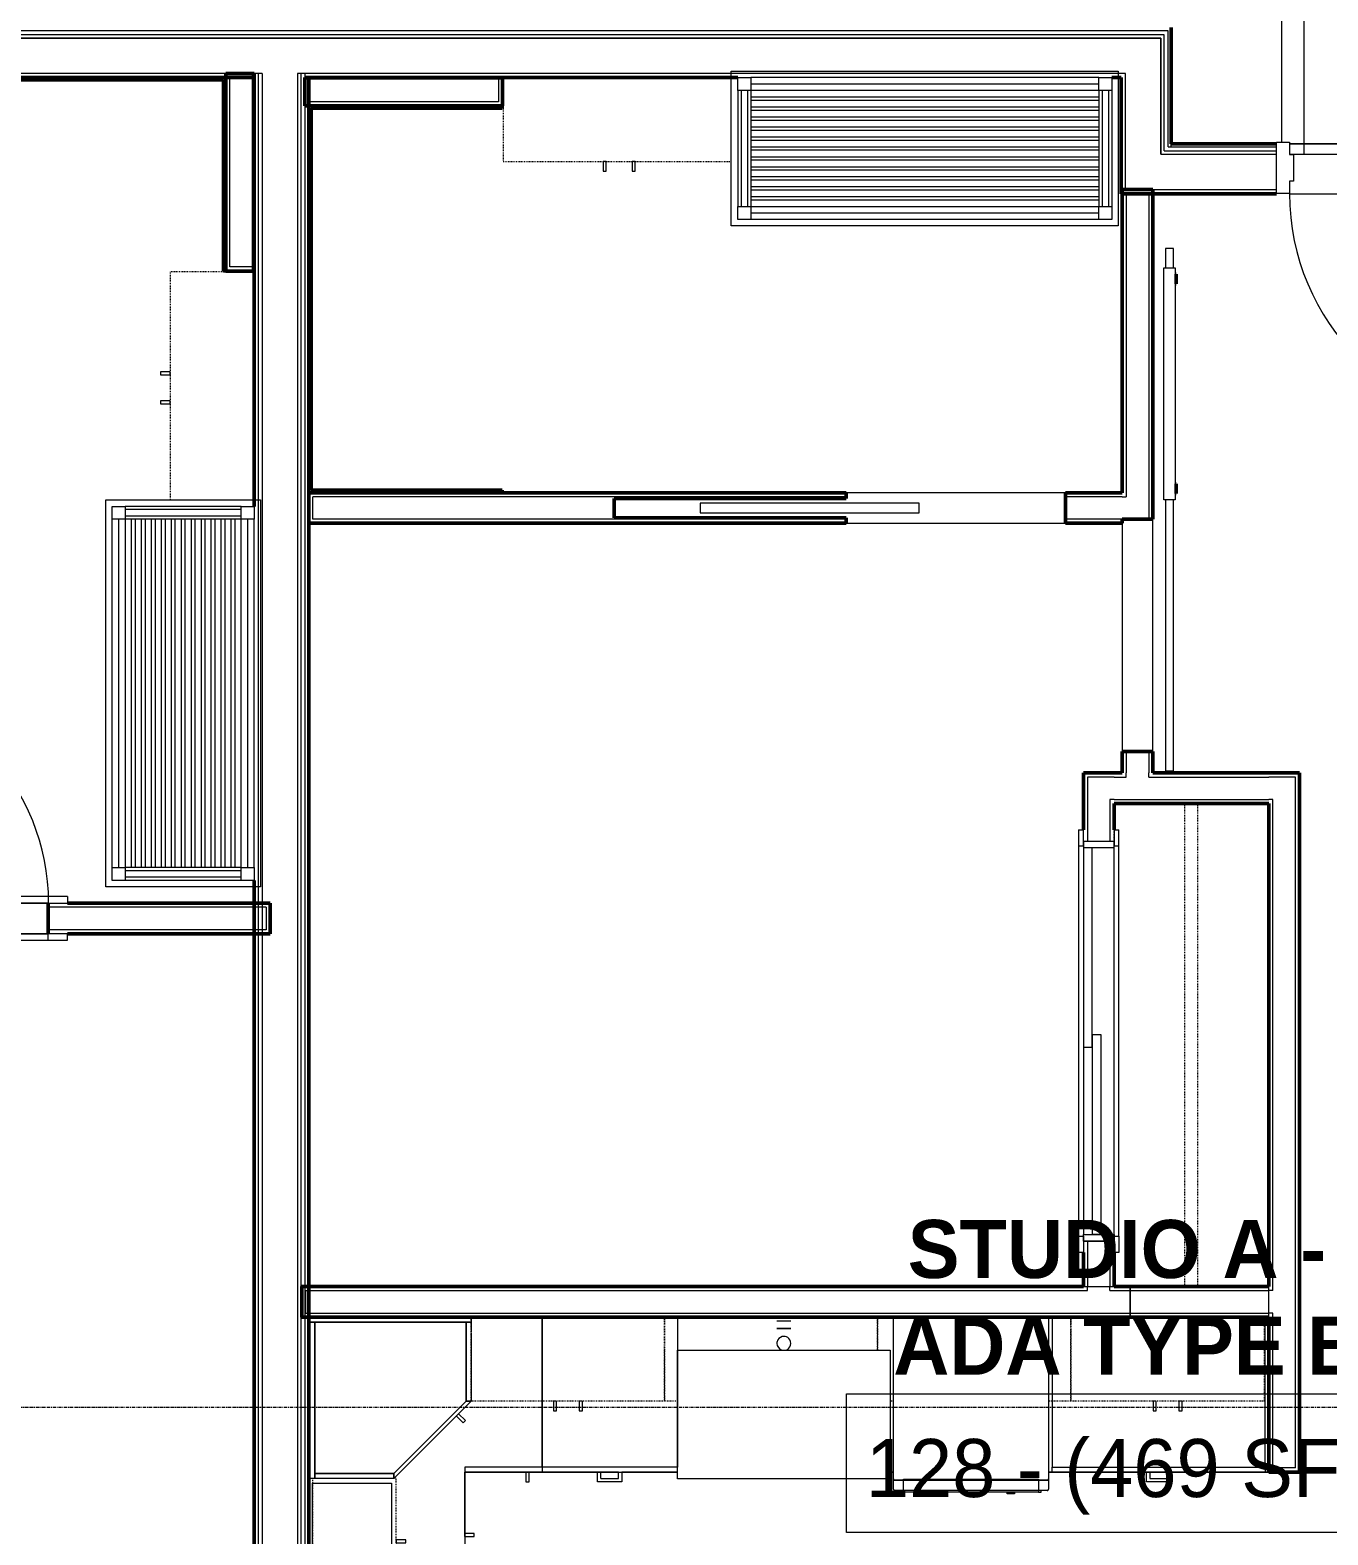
# Model space of a CAD drawing. Header units: inches. Extents: x -4218 to -1830, y 9767 to 12426.
# Drawn here: x -3377.7 to -3176.5, y 10147.4 to 10380.8 of the extents above; entities that cross this region are included whole.
import ezdxf

# ---------------------------------------------------------------- set-up
doc = ezdxf.new("R2010")
doc.units = ezdxf.units.IN
doc.header["$MEASUREMENT"] = 0
doc.linetypes.add('Dash', pattern=[0.25, 0.125, -0.125])
doc.linetypes.add('Grid Line 1_2_', pattern=[0.875, 0.5, -0.125, 0.125, -0.125])
for name, color, linetype, lineweight in [('0-1', 7, 'Continuous', 5), ('0-2', 10, 'Continuous', 9), ('A-AREA-IDEN', 2, 'Continuous', 9), ('A-DOOR-1', 10, 'Continuous', 9), ('A-DOOR-2', 50, 'Continuous', 20), ('A-DOOR-3', 7, 'Continuous', 50), ('A-DOOR-FRAM-1', 10, 'Continuous', 9), ('A-DOOR-FRAM-3', 50, 'Continuous', 20), ('A-FLOR-4', 192, 'Continuous', 9), ('A-WALL-1', 7, 'Continuous', 50), ('A-WALL-2', 250, 'Continuous', 13), ('A-WALL-3', 10, 'Continuous', 9), ('A-WALL-4', 252, 'Continuous', 9), ('A-WALL-5', 253, 'Continuous', 9), ('A-WALL-6', 254, 'Continuous', 9), ('A-WALL-7', 113, 'Continuous', 9), ('I-WALL-1', 7, 'Continuous', 50), ('I-WALL-2', 10, 'Continuous', 9), ('I-WALL-3', 252, 'Continuous', 9), ('I-WALL-4', 253, 'Continuous', 9), ('P-SANR-FIXT-1', 10, 'Continuous', 9), ('P-SANR-FIXT-2', 252, 'Continuous', 9), ('Q-CASE', 31, 'Continuous', 9), ('Q-CASE-1', 252, 'Continuous', 9), ('Q-CASE-2', 10, 'Continuous', 9), ('Q-CASE-3', 253, 'Continuous', 9), ('Q-CASE-4', 252, 'Dash', 9), ('Q-CASE-5', 10, 'Dash', 9), ('Q-CASE-6', 254, 'Dash', 9), ('Q-CASE-7', 253, 'Dash', 9), ('Q-CASE-8', 254, 'Continuous', 9), ('Q-CASE-HDLN-1', 10, 'Dash', 9), ('Q-CASE-HDLN-2', 252, 'Dash', 9), ('Q-CASE-HDLN-3', 253, 'Dash', 9), ('Q-SPCQ-1', 10, 'Continuous', 9), ('S-BEAM', 12, 'Continuous', 9), ('S-GRID-1', 1, 'Grid Line 1_2_', 9)]:
    doc.layers.add(name, color=color, linetype=linetype, lineweight=lineweight)
doc.styles.add('Century Gothic', font='ufonts.com_century-gothic.ttf', dxfattribs={"height": 9})
doc.styles.add('Century Gothic_B', font='GOTHICB.TTF', dxfattribs={"height": 9})

# ---------------------------------------------------------------- blocks, each defined once
blk = doc.blocks.new('SWING - SINGLE - FLUSH - 2-10 x 6-8 - PRIVACY-3199405-BACKGROUND - RCP - 1ST FLOOR')
at = {"layer": 'A-DOOR-1'}
blk.add_arc((17, -2.38), 34.07, 180, 266.6343, dxfattribs=at)
at = {"layer": 'A-DOOR-2'}
for p, q in [((15, -2.38), (15, -36.38)), ((17, -2.38), (15, -2.38)), ((17, -2.38), (17, -36.38)), ((17, -36.38), (15, -36.38))]:
    blk.add_line(p, q, dxfattribs=at)
at = {"layer": 'A-DOOR-FRAM-1'}
for p, q in [((-17, 3.37), (-20, 3.37)), ((-20, 3.37), (-20, 2.37)), ((-20, 2.37), (-17, 2.37)), ((-17, 3.37), (-17, 2.37)), ((17, 3.37), (-17, 3.37)), ((-17, 2.37), (17, 2.37)), ((20, 3.37), (17, 3.37)), ((17, 3.37), (17, 2.37)), ((17, 2.37), (20, 2.37)), ((20, 3.37), (20, 2.37)), ((-17, -2.38), (-20, -2.38)), ((-20, -3.38), (-20, -2.38)), ((-20, -3.38), (-17, -3.38)), ((-17, -3.38), (-17, -2.38)), ((17, -2.38), (-17, -2.38)), ((-17, -3.38), (17, -3.38)), ((20, -2.38), (17, -2.38)), ((17, -3.38), (17, -2.38)), ((17, -3.38), (20, -3.38)), ((20, -3.38), (20, -2.38))]:
    blk.add_line(p, q, dxfattribs=at)
blk = doc.blocks.new('SLIDING - FLUSH - 5-0 x 6-8-V6-BACKGROUND - RCP - 1ST FLOOR')
at = {"layer": 'A-DOOR-1'}
for p, q in [((-32.75, 2.5), (-32.75, 3.25)), ((-30.25, 3.25), (-32.75, 3.25)), ((-32.75, 2.5), (-30.25, 2.5)), ((30.25, 3.25), (-30.25, 3.25)), ((-30.25, 3.25), (-30.25, 2.5)), ((30.25, 2.5), (30.25, 3.25)), ((30.25, 3.25), (32.75, 3.25)), ((32.75, 2.5), (30.25, 2.5)), ((32.75, 3.25), (32.75, 2.5)), ((30, 0.5), (-1, 0.5)), ((-1, 0.5), (-1, -0.88)), ((30, 0.5), (30, -0.88)), ((-32.75, -3), (-32.75, -2.25)), ((-30.25, -2.25), (-32.75, -2.25)), ((-30.25, -2.25), (-30.25, -3)), ((1, -0.88), (-30, -0.88)), ((-30, -0.88), (-30, -2.25)), ((-30, -2.25), (1, -2.25)), ((-1, -0.88), (30, -0.88)), ((1, -0.88), (1, -2.25)), ((30.25, -2.25), (32.75, -2.25)), ((30.25, -3), (30.25, -2.25)), ((32.75, -2.25), (32.75, -3)), ((-32.75, -3), (-30.25, -3)), ((-30.25, -3), (30.25, -3)), ((32.75, -3), (30.25, -3))]:
    blk.add_line(p, q, dxfattribs=at)
at = {"layer": 'A-DOOR-FRAM-1'}
for p, q in [((-31, -2.25), (-31, 2.5)), ((-30, 2.5), (-31, 2.5)), ((30, 2.5), (-30, 2.5)), ((-30, 2.5), (-30, -2.25)), ((30, -2.25), (30, 2.5)), ((30, 2.5), (31, 2.5)), ((31, 2.5), (31, -2.25)), ((-31, -2.25), (-30, -2.25)), ((1, -2.25), (30, -2.25)), ((31, -2.25), (30, -2.25))]:
    blk.add_line(p, q, dxfattribs=at)
blk = doc.blocks.new('BARN - FLUSH - 3-0 x 7-0 BARN DOOR-2961665-BACKGROUND - RCP - 1ST FLOOR')
at = {"layer": 'A-DOOR-1'}
for p, q in [((-57, 5.57), (-60, 5.57)), ((-60, 5.57), (-60, 4.95)), ((-60, 4.95), (-60, 4.32)), ((-57, 4.07), (-57, 5.82)), ((-57, 5.82), (-21, 5.82)), ((-21, 5.82), (-21, 4.07)), ((21, 5.57), (-21, 5.57)), ((21, 4.95), (21, 5.57)), ((21, 4.32), (21, 4.95)), ((-60, 4.32), (-57, 4.32)), ((-21, 4.07), (-57, 4.07)), ((-21, 4.32), (21, 4.32))]:
    blk.add_line(p, q, dxfattribs=at)
at = {"layer": 'A-DOOR-3'}
for p, q in [((-56, 6), (-56, 5.82)), ((-54.5, 6), (-56, 6)), ((-54.5, 5.82), (-54.5, 6)), ((-23.5, 6), (-23.5, 5.82)), ((-22, 6), (-23.5, 6)), ((-22, 5.82), (-22, 6))]:
    blk.add_line(p, q, dxfattribs=at)
blk = doc.blocks.new('OD_CW_Closet - OD_CW_Closet-2480202-BACKGROUND - RCP - 1ST FLOOR')
at = {"layer": 'Q-CASE-HDLN-1'}
for p, q in [((8.8, 0), (68.8, 0)), ((0.74, -11), (75.64, -11)), ((0.74, -13), (75.64, -13))]:
    blk.add_line(p, q, dxfattribs=at)
at = {"layer": 'Q-CASE-HDLN-2'}
for p, q in [((0.74, -24), (0.74, 0)), ((0.74, 0), (6.05, 0)), ((71.55, 0), (75.64, 0)), ((75.64, 0), (75.64, -24)), ((75.64, -24), (0.74, -24))]:
    blk.add_line(p, q, dxfattribs=at)
at = {"layer": 'Q-CASE-HDLN-3'}
for p, q in [((6.05, 0), (7.8, 0)), ((69.8, 0), (71.55, 0))]:
    blk.add_line(p, q, dxfattribs=at)
blk = doc.blocks.new('POCKET - FLUSH - 2-10 x 6-8-2882529-BACKGROUND - RCP - 1ST FLOOR')
at = {"layer": 'A-DOOR-2'}
for p, q in [((-39.67, 0.75), (-39.67, -0.75)), ((-5.67, 0.75), (-39.67, 0.75)), ((-5.67, -0.75), (-5.67, 0.75)), ((-39.67, -0.75), (-5.67, -0.75))]:
    blk.add_line(p, q, dxfattribs=at)
blk = doc.blocks.new('300 Series Wall Hung Cabinet_302 - 33_ X 21_-2749814-BACKGROUND - RCP - 1ST FLOOR')
at = {"layer": 'Q-CASE-4'}
for p, q in [((14.5, 15.38), (16.5, 15.38)), ((16.5, 15.38), (16.5, 7.39)), ((-16.5, 2.75), (-16.5, 7.47)), ((16.5, 7.36), (16.5, 2.75))]:
    blk.add_line(p, q, dxfattribs=at)
at = {"layer": 'Q-CASE-6'}
blk.add_line((16.5, 2.37), (-16.5, 2.37), dxfattribs=at)
at = {"layer": 'Q-CASE-7'}
for p, q in [((-16.5, 2.37), (-16.5, 2.75)), ((16.5, 2.75), (16.5, 2.37))]:
    blk.add_line(p, q, dxfattribs=at)
blk = doc.blocks.new('Base Cabinet 4 Drawer 254 - Base Cabinet 4 Drawer 254 21_-2556168-BACKGROUND - RCP - 1ST FLOOR')
at = {"layer": 'Q-CASE-2'}
for p, q in [((-9.76, -23.25), (-9.76, 0)), ((-9.76, 0), (11.24, 0)), ((11.24, 0), (11.24, -23.25)), ((-9.76, -23.25), (-9.76, -24)), ((11.24, -23.25), (-9.76, -23.25)), ((11.24, -24), (11.24, -23.25)), ((-9.76, -24), (11.24, -24)), ((-0.64, -24), (-1.14, -24)), ((-1.14, -25.5), (-1.14, -24)), ((2.61, -25.5), (-1.14, -25.5)), ((-0.64, -25), (-0.64, -24)), ((-0.64, -25), (2.11, -25)), ((2.11, -25), (2.11, -24)), ((2.11, -24), (2.61, -24)), ((2.61, -24), (2.61, -25.5))]:
    blk.add_line(p, q, dxfattribs=at)
blk = doc.blocks.new('308 - 308 x 27_-2727435-BACKGROUND - RCP - 1ST FLOOR')
at = {"layer": 'Q-CASE'}
for p, q in [((-12, 15.38), (0, 27.38)), ((0, 26.63), (-11.25, 15.38)), ((0, 27.38), (0, 26.63)), ((-11.25, 15.38), (-12, 15.38))]:
    blk.add_line(p, q, dxfattribs=at)
at = {"layer": 'Q-CASE-1'}
for p, q in [((-11.25, 15.38), (0, 26.63)), ((0, 27.38), (12.25, 27.38)), ((0, 26.63), (0, 27.38)), ((0, 26.63), (12.25, 26.63)), ((12.25, 26.63), (0, 26.63)), ((12.25, 27.38), (12.25, 26.63)), ((12.25, 3.12), (12.25, 27.38)), ((12.25, 27.38), (12.62, 27.38)), ((12.25, 26.63), (12.25, 3.12)), ((-10.76, 18.73), (-11.11, 18.39)), ((-9.7, 17.67), (-10.76, 18.73)), ((-11.11, 18.39), (-10.05, 17.33)), ((-12, 15.38), (-11.25, 15.38)), ((-12, 4.72), (-12, 15.38)), ((-11.25, 4.65), (-11.25, 15.38)), ((-11.25, 15.38), (-11.25, 4.65)), ((-12, 3.12), (-12, 4.64)), ((-11.25, 3.12), (-12, 3.12)), ((-12, 2.75), (-12, 3.12)), ((-12, 3.12), (4.87, 3.12)), ((-11.25, 3.12), (-11.25, 4.57)), ((-11.25, 4.57), (-11.25, 3.12)), ((4.87, 3.12), (-11.25, 3.12)), ((12.25, 3.12), (4.9, 3.12)), ((4.9, 3.12), (12.62, 3.12)), ((12.62, 3.12), (12.25, 3.12))]:
    blk.add_line(p, q, dxfattribs=at)
at = {"layer": 'Q-CASE-3'}
for p, q in [((12.62, 27.38), (13, 27.38)), ((13, 27.38), (13, 3.12)), ((-12, 2.37), (-12, 2.75)), ((13, 3.12), (12.62, 3.12)), ((12.62, 3.12), (13, 3.12)), ((13, 3.12), (13, 2.37))]:
    blk.add_line(p, q, dxfattribs=at)
at = {"layer": 'Q-CASE-8'}
blk.add_line((13, 2.37), (-12, 2.37), dxfattribs=at)
blk = doc.blocks.new('300 Series Wall Hung Cabinet_301 - 12_ x 27_-2529027-BACKGROUND - RCP - 1ST FLOOR')
at = {"layer": 'Q-CASE-1'}
for p, q in [((-5.25, -12.44), (-5.25, -0.19)), ((5.25, -0.19), (5.25, -12.44)), ((5.25, -12.44), (-5.25, -12.44)), ((-3.51, -13.19), (-4, -13.19)), ((-4, -13.19), (-4, -14.69)), ((-3.51, -14.69), (-3.51, -13.19)), ((-4, -14.69), (-3.51, -14.69))]:
    blk.add_line(p, q, dxfattribs=at)
at = {"layer": 'Q-CASE-3'}
blk.add_line((-5.25, -0.19), (5.25, -0.19), dxfattribs=at)
at = {"layer": 'Q-CASE-4'}
for p, q in [((-6, -0.19), (-6, -13.19)), ((6, -13.19), (6, -0.19)), ((-6, -13.19), (6, -13.19))]:
    blk.add_line(p, q, dxfattribs=at)
at = {"layer": 'Q-CASE-7'}
blk.add_line((6, -0.19), (-6, -0.19), dxfattribs=at)
blk = doc.blocks.new('Base Cabinet 3 Drawer 230 - Base Cabinet 3 Drawer 230 33_-2609767-BACKGROUND - RCP - 1ST FLOOR')
at = {"layer": 'Q-CASE-2'}
for p, q in [((-15.76, 24), (17.24, 24)), ((-15.76, 23.25), (-15.76, 24)), ((-1.14, 24), (-1.14, 25.5)), ((-1.14, 25.5), (2.61, 25.5)), ((-1.14, 24), (-0.64, 24)), ((2.11, 25), (-0.64, 25)), ((-0.64, 24), (-0.64, 25)), ((2.11, 24), (2.11, 25)), ((2.61, 24), (2.11, 24)), ((2.61, 25.5), (2.61, 24)), ((17.24, 24), (17.24, 23.25)), ((17.24, 23.25), (-15.76, 23.25)), ((-15.76, 23.25), (-15.76, 0)), ((17.24, 0), (17.24, 23.25)), ((-15.76, 0), (17.24, 0))]:
    blk.add_line(p, q, dxfattribs=at)
blk = doc.blocks.new('Base Cabinet Corner 197 - Base Cabinet Corner 197-2565125-BACKGROUND - RCP - 1ST FLOOR')
at = {"layer": 'Q-CASE-2'}
for p, q in [((-23.26, 0), (12.74, 0)), ((-23.26, -36), (-23.26, 0)), ((12.74, 0), (12.74, -24)), ((0.74, -23.25), (0.74, -36)), ((12.74, -23.25), (0.74, -23.25)), ((0.74, -23.25), (0.74, -24)), ((0.74, -24), (0.74, -36)), ((12.74, -24), (0.74, -24)), ((10.73, -24), (10.24, -24)), ((10.24, -24), (10.24, -25.5)), ((10.24, -25.5), (10.73, -25.5)), ((10.73, -25.5), (10.73, -24)), ((2.23, -33.51), (0.73, -33.51)), ((0.73, -33.51), (0.73, -34)), ((0.73, -34), (2.23, -34)), ((2.23, -34), (2.23, -33.51)), ((0.74, -36), (-23.26, -36))]:
    blk.add_line(p, q, dxfattribs=at)
blk = doc.blocks.new('kitchen_faucet_14143 - kitchen_faucet_14143-V61-BACKGROUND - RCP - 1ST FLOOR')
at = {"layer": 'P-SANR-FIXT-2'}
for p, q in [((2.26, 1.05), (2.26, 1.08)), ((2.26, -1.08), (2.26, 1.05)), ((2.34, 1.08), (2.34, 0.28)), ((2.34, 0.28), (2.34, 0)), ((3.44, 1.05), (3.44, 1.08)), ((3.44, -1.08), (3.44, 1.05)), ((2.34, 0), (2.34, -0.28)), ((2.34, -0.28), (2.34, -1.08))]:
    blk.add_line(p, q, dxfattribs=at)
at = {"layer": 'P-SANR-FIXT-2', "flags": 128}
blk.add_lwpolyline([(-0.92, -0.6), (-0.96, -0.61), (-1, -0.63), (-1.04, -0.64)], dxfattribs=at)
at = {"layer": 'P-SANR-FIXT-2'}
for start, end in [(90, 164.2961), (75, 90), (60, 75), (0, 60), (315, 360), (195.7039, 255), (255, 315)]:
    blk.add_arc((0, 0), 1.08, start, end, dxfattribs=at)
blk = doc.blocks.new('Stainless Steel Farmhous Kitchen Sink - Stainless Steel Farmhous Kitchen Sink-2443921-BACKGROUND - RCP - 1ST FLOOR')
at = {"layer": 'P-SANR-FIXT-1'}
for p, q in [((-33, -22.2), (-33, -2.25)), ((-33, -2.25), (0, -2.25)), ((0, -2.25), (0, -22.2)), ((0, -22.2), (-33, -22.2))]:
    blk.add_line(p, q, dxfattribs=at)
blk = doc.blocks.new('300 Series Wall Hung Cabinet_302 - 30_ X 27_-V62-BACKGROUND - RCP - 1ST FLOOR')
at = {"layer": 'Q-CASE-1'}
for p, q in [((-1.76, 16.87), (-2.25, 16.87)), ((-2.25, 16.87), (-2.25, 15.38)), ((-1.76, 15.38), (-1.76, 16.87)), ((2.24, 16.87), (1.75, 16.87)), ((1.75, 16.87), (1.75, 15.38)), ((2.24, 15.38), (2.24, 16.87)), ((-2.25, 15.38), (-1.76, 15.38)), ((1.75, 15.38), (2.24, 15.38))]:
    blk.add_line(p, q, dxfattribs=at)
at = {"layer": 'Q-CASE-4'}
for p, q in [((-15, 7.39), (-15, 15.38)), ((-15, 15.38), (15, 15.38)), ((15, 15.38), (15, 4.72)), ((-15, 2.75), (-15, 7.36)), ((15, 4.64), (15, 2.75))]:
    blk.add_line(p, q, dxfattribs=at)
at = {"layer": 'Q-CASE-6'}
blk.add_line((15, 2.37), (-15, 2.37), dxfattribs=at)
at = {"layer": 'Q-CASE-7'}
for p, q in [((-15, 2.37), (-15, 2.75)), ((15, 2.75), (15, 2.37))]:
    blk.add_line(p, q, dxfattribs=at)
blk = doc.blocks.new('300 Series Wall Hung Cabinet_302 - 30_ X 27_-V63-BACKGROUND - RCP - 1ST FLOOR')
at = {"layer": 'Q-CASE-4'}
for p, q in [((-15, 5.13), (-15, 15.38)), ((-15, 15.38), (-11.52, 15.38)), ((12.48, 15.38), (13, 15.38)), ((15, 7.47), (15, 2.75)), ((-15, 2.75), (-15, 5.08))]:
    blk.add_line(p, q, dxfattribs=at)
at = {"layer": 'Q-CASE-6'}
for p, q in [((-11.52, 2.37), (-15, 2.37)), ((15, 2.37), (12.48, 2.37))]:
    blk.add_line(p, q, dxfattribs=at)
at = {"layer": 'Q-CASE-7'}
for p, q in [((-15, 2.37), (-15, 2.75)), ((15, 2.75), (15, 2.37))]:
    blk.add_line(p, q, dxfattribs=at)
blk = doc.blocks.new('300 Series Wall Hung Cabinet_302 - 30_ X 27_-V60-BACKGROUND - RCP - 1ST FLOOR')
at = {"layer": 'Q-CASE-1'}
for p, q in [((-1.76, 16.87), (-2.25, 16.87)), ((-2.25, 16.87), (-2.25, 15.38)), ((-1.76, 15.38), (-1.76, 16.87)), ((2.24, 16.87), (1.75, 16.87)), ((1.75, 16.87), (1.75, 15.38)), ((2.24, 15.38), (2.24, 16.87)), ((-2.25, 15.38), (-1.76, 15.38)), ((1.75, 15.38), (2.24, 15.38))]:
    blk.add_line(p, q, dxfattribs=at)
at = {"layer": 'Q-CASE-4'}
for p, q in [((-15, 2.75), (-15, 15.38)), ((-15, 15.38), (15, 15.38)), ((15, 15.38), (15, 5.13)), ((15, 5.08), (15, 2.75))]:
    blk.add_line(p, q, dxfattribs=at)
at = {"layer": 'Q-CASE-6'}
blk.add_line((15, 2.37), (-15, 2.37), dxfattribs=at)
at = {"layer": 'Q-CASE-7'}
for p, q in [((-15, 2.44), (-15, 2.75)), ((-15, 2.38), (-15, 2.44)), ((15, 2.75), (15, 2.37))]:
    blk.add_line(p, q, dxfattribs=at)
blk = doc.blocks.new('Bath Vanity - Bath Vanity 60_-V101-BACKGROUND - RCP - 1ST FLOOR')
at = {"layer": 'Q-CASE-1'}
for p, q in [((-29.26, -1), (-29.26, 0)), ((-29.26, 0), (30.74, 0)), ((30.74, 0), (30.74, -0.38)), ((30.74, -0.38), (30.74, -1))]:
    blk.add_line(p, q, dxfattribs=at)
at = {"layer": 'Q-CASE-2'}
for p, q in [((-29.26, -24), (-29.26, -1)), ((-28.26, -3), (-28.26, -1)), ((-28.26, -1), (-26.26, -1)), ((27.74, -1), (-26.26, -1)), ((-26.26, -1), (-26.26, -3)), ((27.74, -2), (-26.26, -2)), ((27.74, -3), (27.74, -1)), ((27.74, -1), (29.74, -1)), ((29.74, -1), (29.74, -3)), ((30.74, -1), (30.74, -24)), ((-28.26, -3), (-28.26, -21)), ((-26.26, -3), (-28.26, -3)), ((-27.76, -3), (-27.76, -21)), ((-26.76, -3), (-26.76, -21)), ((27.74, -3), (-26.26, -3)), ((-26.26, -3), (-26.26, -21)), ((-26.26, -4), (27.74, -4)), ((27.74, -4.55), (-26.26, -4.55)), ((27.74, -3), (27.74, -21)), ((29.74, -3), (27.74, -3)), ((28.24, -3), (28.24, -21)), ((29.24, -3), (29.24, -21)), ((29.74, -3), (29.74, -21)), ((-26.26, -5.55), (27.74, -5.55)), ((27.74, -6.09), (-26.26, -6.09)), ((-26.26, -7.09), (27.74, -7.09)), ((27.74, -7.64), (-26.26, -7.64)), ((-26.26, -8.64), (27.74, -8.64)), ((27.74, -9.18), (-26.26, -9.18)), ((-26.26, -10.18), (27.74, -10.18)), ((27.74, -10.73), (-26.26, -10.73)), ((-26.26, -11.73), (27.74, -11.73)), ((27.74, -12.27), (-26.26, -12.27)), ((-26.26, -13.27), (27.74, -13.27)), ((27.74, -13.82), (-26.26, -13.82)), ((-26.26, -14.82), (27.74, -14.82)), ((27.74, -15.36), (-26.26, -15.36)), ((-26.26, -16.36), (27.74, -16.36)), ((27.74, -16.91), (-26.26, -16.91)), ((-26.26, -17.91), (27.74, -17.91)), ((27.74, -18.45), (-26.26, -18.45)), ((-28.26, -23), (-28.26, -21)), ((-28.26, -21), (-26.26, -21)), ((-26.26, -19.45), (27.74, -19.45)), ((27.74, -20), (-26.26, -20)), ((-26.26, -21), (27.74, -21)), ((-26.26, -21), (-26.26, -23)), ((27.74, -23), (27.74, -21)), ((27.74, -21), (29.74, -21)), ((29.74, -21), (29.74, -23)), ((-26.26, -23), (-28.26, -23)), ((27.74, -22), (-26.26, -22)), ((27.74, -23), (-26.26, -23)), ((29.74, -23), (27.74, -23)), ((30.74, -24), (-29.26, -24))]:
    blk.add_line(p, q, dxfattribs=at)
blk = doc.blocks.new('300 Series Wall Hung Cabinet_326 - 36_-V98-BACKGROUND - RCP - 1ST FLOOR')
at = {"layer": 'Q-CASE-2'}
for p, q in [((-2.01, -13.19), (-2.5, -13.19)), ((-2.5, -13.19), (-2.5, -14.69)), ((-2.01, -14.69), (-2.01, -13.19)), ((2.49, -13.19), (2, -13.19)), ((2, -13.19), (2, -14.69)), ((2.49, -14.69), (2.49, -13.19)), ((-2.5, -14.69), (-2.01, -14.69)), ((2, -14.69), (2.49, -14.69))]:
    blk.add_line(p, q, dxfattribs=at)
at = {"layer": 'Q-CASE-4'}
blk.add_line((17.37, -0.19), (-18, -0.19), dxfattribs=at)
at = {"layer": 'Q-CASE-5'}
for p, q in [((-18, -0.19), (-18, -13.19)), ((-18, -13.19), (17.37, -13.19))]:
    blk.add_line(p, q, dxfattribs=at)
blk = doc.blocks.new('Bath Vanity - Bath Vanity 60_-V110-BACKGROUND - RCP - 1ST FLOOR')
at = {"layer": 'Q-CASE-1'}
for p, q in [((-29.26, -1), (-29.26, 0)), ((-29.26, 0), (30.74, 0)), ((30.74, 0), (30.74, -1))]:
    blk.add_line(p, q, dxfattribs=at)
at = {"layer": 'Q-CASE-2'}
for p, q in [((-29.26, -24), (-29.26, -1)), ((-28.26, -3), (-28.26, -1)), ((-28.26, -1), (-26.26, -1)), ((27.74, -1), (-26.26, -1)), ((-26.26, -1), (-26.26, -3)), ((27.74, -2), (-26.26, -2)), ((27.74, -3), (27.74, -1)), ((27.74, -1), (29.74, -1)), ((29.74, -1), (29.74, -3)), ((30.74, -1.01), (30.74, -24)), ((-28.26, -3), (-28.26, -21)), ((-26.26, -3), (-28.26, -3)), ((-27.76, -3), (-27.76, -21)), ((-26.76, -3), (-26.76, -21)), ((27.74, -3), (-26.26, -3)), ((-26.26, -3), (-26.26, -21)), ((-26.26, -4), (27.74, -4)), ((27.74, -4.55), (-26.26, -4.55)), ((27.74, -3), (27.74, -21)), ((29.74, -3), (27.74, -3)), ((28.24, -3), (28.24, -21)), ((29.24, -3), (29.24, -21)), ((29.74, -3), (29.74, -21)), ((-26.26, -5.55), (27.74, -5.55)), ((27.74, -6.09), (-26.26, -6.09)), ((-26.26, -7.09), (27.74, -7.09)), ((27.74, -7.64), (-26.26, -7.64)), ((-26.26, -8.64), (27.74, -8.64)), ((27.74, -9.18), (-26.26, -9.18)), ((-26.26, -10.18), (27.74, -10.18)), ((27.74, -10.73), (-26.26, -10.73)), ((-26.26, -11.73), (27.74, -11.73)), ((27.74, -12.27), (-26.26, -12.27)), ((-26.26, -13.27), (27.74, -13.27)), ((27.74, -13.82), (-26.26, -13.82)), ((-26.26, -14.82), (27.74, -14.82)), ((27.74, -15.36), (-26.26, -15.36)), ((-26.26, -16.36), (27.74, -16.36)), ((27.74, -16.91), (-26.26, -16.91)), ((-26.26, -17.91), (27.74, -17.91)), ((27.74, -18.45), (-26.26, -18.45)), ((-28.26, -23), (-28.26, -21)), ((-28.26, -21), (-26.26, -21)), ((-26.26, -19.45), (27.74, -19.45)), ((27.74, -20), (-26.26, -20)), ((-26.26, -21), (27.74, -21)), ((-26.26, -21), (-26.26, -23)), ((27.74, -23), (27.74, -21)), ((27.74, -21), (29.74, -21)), ((29.74, -21), (29.74, -23)), ((-26.26, -23), (-28.26, -23)), ((27.74, -22), (-26.26, -22)), ((27.74, -23), (-26.26, -23)), ((29.74, -23), (27.74, -23)), ((30.74, -24), (-29.26, -24))]:
    blk.add_line(p, q, dxfattribs=at)
blk = doc.blocks.new('CTR - 1st Phase - Unit Layouts_rvt-1-BACKGROUND - RCP - 1ST FLOOR')
at = {"layer": 'A-WALL-1'}
for p, q in [((-3407.35, 10373.45), (-3347.35, 10373.45)), ((-3347.35, 10343.41), (-3347.35, 10374.04)), ((-3347.35, 10374.04), (-3346.72, 10374.04)), ((-3347.35, 10373.45), (-3347.35, 10373.07)), ((-3346.72, 10374.04), (-3343.22, 10374.04)), ((-3343.22, 10374.04), (-3342.97, 10374.04)), ((-3342.97, 10374.04), (-3342.97, 10343.41)), ((-3335.1, 10373.41), (-3304.47, 10373.41)), ((-3335.1, 10373.16), (-3335.1, 10373.41)), ((-3304.47, 10373.41), (-3304.47, 10373.16)), ((-3347.72, 10373.07), (-3406.97, 10373.07)), ((-3347.72, 10343.45), (-3347.72, 10373.07)), ((-3347.35, 10373.07), (-3347.35, 10343.45)), ((-3335.1, 10369.66), (-3335.1, 10373.16)), ((-3304.47, 10373.16), (-3304.47, 10369.66)), ((-3335.1, 10369.04), (-3335.1, 10369.66)), ((-3304.47, 10369.04), (-3335.1, 10369.04)), ((-3334.51, 10309.04), (-3334.51, 10369.04)), ((-3334.51, 10369.04), (-3334.13, 10369.04)), ((-3334.13, 10369.04), (-3304.51, 10369.04)), ((-3334.13, 10368.66), (-3334.13, 10309.41)), ((-3304.51, 10368.66), (-3334.13, 10368.66)), ((-3304.51, 10369.04), (-3304.51, 10368.66)), ((-3304.47, 10369.66), (-3304.47, 10369.04)), ((-3208.35, 10309.04), (-3208.35, 10356.04)), ((-3208.35, 10356.04), (-3207.72, 10356.04)), ((-3207.72, 10356.04), (-3204.22, 10356.04)), ((-3204.22, 10356.04), (-3203.6, 10356.04)), ((-3203.6, 10356.04), (-3203.6, 10304.91)), ((-3347.35, 10343.45), (-3347.72, 10343.45)), ((-3346.72, 10343.41), (-3347.35, 10343.41)), ((-3343.22, 10343.41), (-3346.72, 10343.41)), ((-3342.97, 10343.41), (-3343.22, 10343.41)), ((-3334.13, 10309.04), (-3334.51, 10309.04)), ((-3334.47, 10309.04), (-3251.15, 10309.04)), ((-3334.47, 10308.41), (-3334.47, 10309.04)), ((-3334.47, 10304.91), (-3334.47, 10308.41)), ((-3334.13, 10309.41), (-3304.51, 10309.41)), ((-3304.51, 10309.04), (-3334.13, 10309.04)), ((-3304.51, 10309.41), (-3304.51, 10309.04)), ((-3251.15, 10308.16), (-3287.15, 10308.16)), ((-3287.15, 10308.16), (-3287.15, 10305.16)), ((-3251.15, 10309.04), (-3251.15, 10308.16)), ((-3217.15, 10309.04), (-3208.35, 10309.04)), ((-3217.15, 10304.29), (-3217.15, 10309.04)), ((-3334.47, 10304.29), (-3334.47, 10304.91)), ((-3251.15, 10304.29), (-3334.47, 10304.29)), ((-3287.15, 10305.16), (-3251.15, 10305.16)), ((-3251.15, 10305.16), (-3251.15, 10304.29)), ((-3208.35, 10304.29), (-3217.15, 10304.29)), ((-3203.6, 10304.91), (-3208.35, 10304.91)), ((-3208.35, 10304.91), (-3208.35, 10304.29)), ((-3208.35, 10265.57), (-3208.35, 10268.91)), ((-3208.35, 10268.91), (-3203.6, 10268.91)), ((-3203.6, 10268.91), (-3203.6, 10265.57)), ((-3214.38, 10256.73), (-3214.38, 10265.57)), ((-3214.38, 10265.57), (-3213.76, 10265.57)), ((-3213.76, 10265.57), (-3209.63, 10265.57)), ((-3209.63, 10265.57), (-3208.35, 10265.57)), ((-3203.6, 10265.57), (-3185.63, 10265.57)), ((-3185.63, 10265.57), (-3181.51, 10265.57)), ((-3181.51, 10265.57), (-3180.88, 10265.57)), ((-3180.88, 10265.57), (-3180.88, 10157.16)), ((-3209.63, 10260.82), (-3209.63, 10256.73)), ((-3185.63, 10260.82), (-3209.63, 10260.82)), ((-3185.63, 10185.91), (-3185.63, 10260.82)), ((-3374.9, 10240.64), (-3374.9, 10245.39)), ((-3371.9, 10245.39), (-3340.47, 10245.39)), ((-3340.47, 10245.39), (-3340.47, 10244.76)), ((-3340.47, 10244.76), (-3340.47, 10241.26)), ((-3340.47, 10240.64), (-3371.9, 10240.64)), ((-3340.47, 10241.26), (-3340.47, 10240.64)), ((-3214.38, 10185.91), (-3214.38, 10191.23)), ((-3209.63, 10191.23), (-3209.63, 10185.91)), ((-3335.57, 10185.29), (-3335.57, 10185.91)), ((-3335.57, 10185.91), (-3214.38, 10185.91)), ((-3335.57, 10181.79), (-3335.57, 10185.29)), ((-3209.63, 10185.91), (-3185.63, 10185.91)), ((-3335.57, 10181.16), (-3335.57, 10181.79)), ((-3185.63, 10181.16), (-3335.57, 10181.16)), ((-3185.63, 10157.16), (-3185.63, 10181.16)), ((-3185.01, 10157.16), (-3185.63, 10157.16)), ((-3181.51, 10157.16), (-3185.01, 10157.16)), ((-3180.88, 10157.16), (-3181.51, 10157.16))]:
    blk.add_line(p, q, dxfattribs=at)
at = {"layer": 'A-WALL-2'}
for p, q in [((-3346.72, 10373.41), (-3343.22, 10373.41)), ((-3346.72, 10344.04), (-3346.72, 10373.41)), ((-3343.22, 10373.41), (-3343.22, 10374.04)), ((-3343.22, 10373.41), (-3343.22, 10374.04)), ((-3343.22, 10344.04), (-3343.22, 10373.41)), ((-3334.47, 10373.16), (-3335.1, 10373.16)), ((-3334.47, 10373.16), (-3335.1, 10373.16)), ((-3305.1, 10373.16), (-3334.47, 10373.16)), ((-3334.47, 10369.66), (-3334.47, 10373.16)), ((-3304.47, 10373.16), (-3305.1, 10373.16)), ((-3305.1, 10373.16), (-3305.1, 10369.66)), ((-3304.47, 10373.16), (-3305.1, 10373.16)), ((-3305.1, 10369.66), (-3334.47, 10369.66)), ((-3207.72, 10355.41), (-3204.22, 10355.41)), ((-3207.72, 10355.41), (-3207.72, 10308.41)), ((-3204.22, 10355.41), (-3204.22, 10304.91)), ((-3343.22, 10344.04), (-3346.72, 10344.04)), ((-3343.22, 10343.41), (-3343.22, 10344.04)), ((-3343.22, 10343.41), (-3343.22, 10344.04)), ((-3251.15, 10308.41), (-3333.85, 10308.41)), ((-3333.85, 10304.91), (-3333.85, 10308.41)), ((-3208.35, 10308.41), (-3217.15, 10308.41)), ((-3208.35, 10308.41), (-3207.72, 10308.41)), ((-3251.15, 10304.91), (-3333.85, 10304.91)), ((-3208.35, 10304.91), (-3217.15, 10304.91)), ((-3207.72, 10268.91), (-3207.72, 10265.57)), ((-3204.22, 10268.91), (-3204.22, 10265.57)), ((-3213.76, 10264.94), (-3213.76, 10254.98)), ((-3210.26, 10264.94), (-3213.76, 10264.94)), ((-3209.63, 10264.94), (-3210.26, 10264.94)), ((-3209.63, 10264.94), (-3207.72, 10264.94)), ((-3207.72, 10264.94), (-3207.72, 10265.57)), ((-3204.22, 10264.94), (-3204.22, 10265.57)), ((-3204.22, 10264.94), (-3185.63, 10264.94)), ((-3185.01, 10264.94), (-3185.63, 10264.94)), ((-3181.51, 10264.94), (-3185.01, 10264.94)), ((-3181.51, 10157.79), (-3181.51, 10264.94)), ((-3210.26, 10261.44), (-3210.26, 10254.98)), ((-3209.63, 10261.44), (-3210.26, 10261.44)), ((-3209.63, 10261.44), (-3185.63, 10261.44)), ((-3185.01, 10261.44), (-3185.63, 10261.44)), ((-3185.01, 10185.29), (-3185.01, 10261.44)), ((-3341.1, 10244.76), (-3374.9, 10244.76)), ((-3341.1, 10244.76), (-3341.1, 10241.26)), ((-3341.1, 10241.26), (-3374.9, 10241.26)), ((-3213.76, 10192.98), (-3213.76, 10185.91)), ((-3210.26, 10192.98), (-3210.26, 10185.91)), ((-3334.95, 10181.79), (-3334.95, 10185.29)), ((-3334.95, 10185.29), (-3213.76, 10185.29)), ((-3213.76, 10185.29), (-3213.76, 10185.91)), ((-3210.26, 10185.29), (-3210.26, 10185.91)), ((-3210.26, 10185.29), (-3185.63, 10185.29)), ((-3185.01, 10185.29), (-3185.63, 10185.29)), ((-3334.95, 10181.79), (-3185.63, 10181.79)), ((-3185.01, 10181.79), (-3185.63, 10181.79)), ((-3185.01, 10157.79), (-3185.01, 10181.79)), ((-3181.51, 10157.79), (-3185.01, 10157.79))]:
    blk.add_line(p, q, dxfattribs=at)
at = {"layer": 'A-WALL-3'}
for p, q in [((-3217.15, 10309.04), (-3251.15, 10309.04)), ((-3251.15, 10304.29), (-3217.15, 10304.29)), ((-3208.35, 10304.29), (-3208.35, 10268.91)), ((-3203.6, 10268.91), (-3203.6, 10304.91)), ((-3374.9, 10245.39), (-3408.9, 10245.39)), ((-3408.9, 10240.64), (-3374.9, 10240.64))]:
    blk.add_line(p, q, dxfattribs=at)
at = {"layer": 'A-WALL-4'}
for p, q in [((-3304.47, 10369.04), (-3304.47, 10373.41)), ((-3347.35, 10343.41), (-3342.97, 10343.41)), ((-3287.15, 10308.16), (-3251.15, 10308.16)), ((-3287.15, 10305.16), (-3287.15, 10308.16)), ((-3251.15, 10308.16), (-3251.15, 10309.04)), ((-3217.15, 10309.04), (-3217.15, 10304.29)), ((-3251.15, 10305.16), (-3287.15, 10305.16)), ((-3251.15, 10304.29), (-3251.15, 10305.16)), ((-3208.35, 10304.91), (-3208.35, 10304.29)), ((-3208.35, 10304.91), (-3203.6, 10304.91)), ((-3203.6, 10268.91), (-3208.35, 10268.91)), ((-3374.9, 10245.39), (-3374.9, 10240.64)), ((-3334.47, 10185.91), (-3214.38, 10185.91)), ((-3209.63, 10185.91), (-3207.12, 10185.91)), ((-3207.12, 10185.91), (-3207.12, 10181.16)), ((-3207.12, 10181.16), (-3207.12, 10185.91)), ((-3207.12, 10185.91), (-3185.63, 10185.91)), ((-3334.32, 10181.16), (-3334.47, 10181.16))]:
    blk.add_line(p, q, dxfattribs=at)
at = {"layer": 'A-WALL-5'}
for p, q in [((-3347.35, 10373.45), (-3347.35, 10374.04)), ((-3347.35, 10343.45), (-3347.35, 10373.41)), ((-3342.97, 10374.04), (-3342.97, 10343.41)), ((-3334.47, 10373.41), (-3304.47, 10373.41)), ((-3334.51, 10369.04), (-3335.1, 10369.04)), ((-3304.51, 10369.04), (-3334.47, 10369.04)), ((-3214.38, 10254.98), (-3209.63, 10254.98)), ((-3214.38, 10192.98), (-3209.63, 10192.98)), ((-3335.57, 10185.91), (-3335.57, 10181.16)), ((-3335.57, 10185.91), (-3334.47, 10185.91)), ((-3214.38, 10185.91), (-3209.63, 10185.91)), ((-3185.63, 10181.16), (-3185.63, 10185.91)), ((-3334.47, 10181.16), (-3335.57, 10181.16))]:
    blk.add_line(p, q, dxfattribs=at)
at = {"layer": 'A-WALL-6'}
for p, q in [((-3347.35, 10374.04), (-3342.97, 10374.04)), ((-3335.1, 10373.41), (-3334.47, 10373.41)), ((-3335.1, 10369.04), (-3335.1, 10373.41)), ((-3309.32, 10181.16), (-3334.32, 10181.16)), ((-3243.81, 10181.16), (-3309.32, 10181.16)), ((-3207.12, 10181.16), (-3219.81, 10181.16)), ((-3185.63, 10181.16), (-3207.12, 10181.16))]:
    blk.add_line(p, q, dxfattribs=at)
at = {"layer": 'A-WALL-7'}
for p, q in [((-3243.81, 10181.16), (-3334.32, 10181.16)), ((-3334.32, 10181.16), (-3334.32, 10099.28)), ((-3334.32, 10099.28), (-3334.32, 10181.16)), ((-3334.32, 10181.16), (-3243.81, 10181.16)), ((-3185.63, 10181.16), (-3219.81, 10181.16)), ((-3219.81, 10181.16), (-3185.63, 10181.16)), ((-3185.63, 10157.66), (-3185.63, 10181.16)), ((-3185.63, 10181.16), (-3185.63, 10157.66)), ((-3310.32, 10147.65), (-3310.32, 10157.16)), ((-3310.32, 10157.16), (-3300.82, 10157.16)), ((-3310.32, 10157.16), (-3310.32, 10147.65)), ((-3300.82, 10157.16), (-3310.32, 10157.16)), ((-3300.82, 10157.16), (-3300.33, 10157.16)), ((-3300.33, 10157.16), (-3289.7, 10157.16)), ((-3289.7, 10157.16), (-3300.33, 10157.16)), ((-3289.7, 10157.16), (-3289.2, 10157.16)), ((-3289.2, 10157.16), (-3286.45, 10157.16)), ((-3286.45, 10157.16), (-3289.2, 10157.16)), ((-3286.45, 10157.16), (-3285.95, 10157.16)), ((-3285.95, 10157.16), (-3277.32, 10157.16)), ((-3277.32, 10157.16), (-3285.95, 10157.16)), ((-3244.32, 10157.16), (-3243.81, 10157.16)), ((-3243.81, 10157.16), (-3244.32, 10157.16)), ((-3219.81, 10157.16), (-3204.57, 10157.16)), ((-3204.57, 10157.16), (-3219.81, 10157.16)), ((-3204.57, 10157.16), (-3204.07, 10157.16)), ((-3204.07, 10157.16), (-3201.32, 10157.16)), ((-3201.32, 10157.16), (-3204.07, 10157.16)), ((-3201.32, 10157.16), (-3200.82, 10157.16)), ((-3200.82, 10157.16), (-3186.32, 10157.16)), ((-3186.32, 10157.16), (-3200.82, 10157.16)), ((-3186.32, 10157.16), (-3185.63, 10157.16)), ((-3185.63, 10157.16), (-3186.32, 10157.16)), ((-3185.63, 10157.16), (-3185.63, 10157.66)), ((-3185.63, 10157.66), (-3185.63, 10157.16))]:
    blk.add_line(p, q, dxfattribs=at)
at = {"layer": 'Q-SPCQ-1'}
for p, q in [((-3243.81, 10181.16), (-3219.81, 10181.16)), ((-3243.81, 10156.11), (-3243.81, 10181.16)), ((-3219.81, 10181.16), (-3219.81, 10156.11)), ((-3243.81, 10155.91), (-3243.81, 10156.11)), ((-3243.81, 10155.91), (-3219.81, 10155.91)), ((-3243.81, 10154.49), (-3243.81, 10155.91)), ((-3220, 10155.91), (-3243.61, 10155.91)), ((-3220, 10154.29), (-3243.61, 10154.29)), ((-3242.71, 10154.04), (-3242.71, 10154.29)), ((-3242.71, 10154.04), (-3242.28, 10154.04)), ((-3242.28, 10156.04), (-3221.34, 10156.04)), ((-3242.28, 10154.04), (-3242.28, 10156.04)), ((-3221.34, 10154.04), (-3242.28, 10154.04)), ((-3226.18, 10154.04), (-3225.05, 10154.04)), ((-3226.18, 10153.79), (-3226.18, 10154.04)), ((-3225.05, 10154.04), (-3225.05, 10153.79)), ((-3221.34, 10156.04), (-3221.34, 10154.04)), ((-3221.34, 10154.04), (-3220.9, 10154.04)), ((-3220.9, 10154.04), (-3220.9, 10154.29)), ((-3219.81, 10156.11), (-3219.81, 10155.91)), ((-3219.81, 10155.91), (-3219.81, 10154.49)), ((-3225.05, 10153.79), (-3226.18, 10153.79))]:
    blk.add_line(p, q, dxfattribs=at)
for centre, start, end in [((-3243.61, 10156.11), 180, 270), ((-3243.61, 10154.49), 180, 270), ((-3220, 10156.11), 270, 0), ((-3220, 10154.49), 270, 0), ((-3220, 10154.49), 270, 300), ((-3220, 10154.49), 330, 0)]:
    blk.add_arc(centre, 0.197, start, end, dxfattribs=at)
at = {"layer": '0-2'}
for name, p in [('300 Series Wall Hung Cabinet_326 - 36_-V98-BACKGROUND - RCP - 1ST FLOOR', (-3286.35, 10373.6)), ('Bath Vanity - Bath Vanity 60_-V101-BACKGROUND - RCP - 1ST FLOOR', (-3239.71, 10374.41)), ('POCKET - FLUSH - 2-10 x 6-8-2882529-BACKGROUND - RCP - 1ST FLOOR', (-3234.15, 10306.66)), ('Base Cabinet Corner 197 - Base Cabinet Corner 197-2565125-BACKGROUND - RCP - 1ST FLOOR', (-3311.06, 10181.16)), ('Base Cabinet 4 Drawer 254 - Base Cabinet 4 Drawer 254 21_-2556168-BACKGROUND - RCP - 1ST FLOOR', (-3288.56, 10181.16)), ('Stainless Steel Farmhous Kitchen Sink - Stainless Steel Farmhous Kitchen Sink-2443921-BACKGROUND - RCP - 1ST FLOOR', (-3244.32, 10178.31))]:
    blk.add_blockref(name, p, dxfattribs=at)
for name, p, rotation in [('BARN - FLUSH - 3-0 x 7-0 BARN DOOR-2961665-BACKGROUND - RCP - 1ST FLOOR', (-3205.97, 10286.91), 269.9999999999872), ('300 Series Wall Hung Cabinet_326 - 36_-V98-BACKGROUND - RCP - 1ST FLOOR', (-3342.79, 10325.29), 269.9999999998814), ('Bath Vanity - Bath Vanity 60_-V110-BACKGROUND - RCP - 1ST FLOOR', (-3341.97, 10278.65), 269.9999999997677), ('SWING - SINGLE - FLUSH - 2-10 x 6-8 - PRIVACY-3199405-BACKGROUND - RCP - 1ST FLOOR', (-3391.9, 10243.01), 180), ('OD_CW_Closet - OD_CW_Closet-2480202-BACKGROUND - RCP - 1ST FLOOR', (-3209.63, 10185.18), 89.99999999999955), ('SLIDING - FLUSH - 5-0 x 6-8-V6-BACKGROUND - RCP - 1ST FLOOR', (-3212.13, 10223.98), 269.9999999999809), ('308 - 308 x 27_-2727435-BACKGROUND - RCP - 1ST FLOOR', (-3321.32, 10183.54), 180), ('300 Series Wall Hung Cabinet_302 - 30_ X 27_-V62-BACKGROUND - RCP - 1ST FLOOR', (-3294.32, 10183.54), 180), ('300 Series Wall Hung Cabinet_302 - 33_ X 21_-2749814-BACKGROUND - RCP - 1ST FLOOR', (-3262.82, 10183.54), 180), ('kitchen_faucet_14143 - kitchen_faucet_14143-V61-BACKGROUND - RCP - 1ST FLOOR', (-3260.82, 10177.11), 89.99999999998396), ('300 Series Wall Hung Cabinet_302 - 30_ X 27_-V63-BACKGROUND - RCP - 1ST FLOOR', (-3231.32, 10183.54), 180), ('Base Cabinet 3 Drawer 230 - Base Cabinet 3 Drawer 230 33_-2609767-BACKGROUND - RCP - 1ST FLOOR', (-3201.96, 10181.16), 180), ('300 Series Wall Hung Cabinet_302 - 30_ X 27_-V60-BACKGROUND - RCP - 1ST FLOOR', (-3201.32, 10183.54), 180), ('300 Series Wall Hung Cabinet_301 - 12_ x 27_-2529027-BACKGROUND - RCP - 1ST FLOOR', (-3334.13, 10150.16), 90.0000000000035)]:
    blk.add_blockref(name, p, dxfattribs=dict(at, rotation=rotation))
blk = doc.blocks.new('HOLLOW METAL - UNIT DOOR-2191980-BACKGROUND - RCP - 1ST FLOOR')
at = {"layer": 'A-DOOR-1'}
blk.add_arc((18, -4.125), 36, 180, 270, dxfattribs=at)
at = {"layer": 'A-DOOR-2'}
for p, q in [((16.25, -4.125), (18, -4.125)), ((16.25, -40.125), (16.25, -4.125)), ((18, -4.125), (18, -40.125)), ((18, -40.125), (16.25, -40.125))]:
    blk.add_line(p, q, dxfattribs=at)
at = {"layer": 'A-DOOR-FRAM-3'}
for p, q in [((-20, 3.875), (-18, 3.875)), ((-20, -4.125), (-20, 3.875)), ((-18, 3.875), (-18, 1.9375)), ((18, 3.875), (20, 3.875)), ((18, 1.9375), (18, 3.875)), ((20, 3.875), (20, -4.125)), ((-18, 1.9375), (-17.375, 1.9375)), ((-17.375, 1.9375), (-17.375, -2.1875)), ((17.375, 1.9375), (18, 1.9375)), ((17.375, -2.1875), (17.375, 1.9375)), ((-18, -2.1875), (-18, -4.125)), ((-17.375, -2.1875), (-18, -2.1875)), ((18, -2.1875), (17.375, -2.1875)), ((18, -4.125), (18, -2.1875)), ((-18, -4.125), (-20, -4.125)), ((20, -4.125), (18, -4.125))]:
    blk.add_line(p, q, dxfattribs=at)
blk = doc.blocks.new('CTR - 1st Phase - Common Walls_rvt-1-BACKGROUND - RCP - 1ST FLOOR')
at = {"layer": 'A-WALL-2'}
for p, q in [((-3208.5, 10380.66), (-3410.55, 10380.66)), ((-3201.87, 10380.66), (-3208.5, 10380.66)), ((-3201.25, 10380.66), (-3201.87, 10380.66)), ((-3201.25, 10362.66), (-3201.25, 10380.66)), ((-3208.5, 10380.04), (-3410.55, 10380.04)), ((-3208.5, 10379.54), (-3410.55, 10379.54)), ((-3202.37, 10380.04), (-3208.5, 10380.04)), ((-3207.87, 10379.54), (-3208.5, 10379.54)), ((-3202.37, 10379.54), (-3207.87, 10379.54)), ((-3201.87, 10380.04), (-3202.37, 10380.04)), ((-3202.37, 10361.54), (-3202.37, 10379.54)), ((-3201.87, 10362.04), (-3201.87, 10380.04)), ((-3342.35, 10374.04), (-3410.55, 10374.04)), ((-3342.35, 10374.04), (-3342.35, 10373.41)), ((-3341.72, 10374.04), (-3342.35, 10374.04)), ((-3341.72, 10374.04), (-3342.35, 10374.04)), ((-3342.35, 10373.41), (-3342.35, 10018.09)), ((-3341.72, 10374.04), (-3341.72, 10373.41)), ((-3341.72, 10373.41), (-3341.72, 10018.09)), ((-3335.72, 10374.04), (-3336.22, 10374.04)), ((-3336.22, 10374.04), (-3336.22, 10373.41)), ((-3335.72, 10374.04), (-3336.22, 10374.04)), ((-3336.22, 10373.41), (-3336.22, 10018.09)), ((-3335.1, 10374.04), (-3335.72, 10374.04)), ((-3335.72, 10374.04), (-3335.72, 10373.41)), ((-3335.1, 10374.04), (-3335.72, 10374.04)), ((-3335.72, 10373.41), (-3335.72, 10018.09)), ((-3335.1, 10374.04), (-3335.1, 10373.41)), ((-3208.5, 10374.04), (-3335.1, 10374.04)), ((-3335.1, 10373.41), (-3335.1, 10018.09)), ((-3207.87, 10374.04), (-3208.5, 10374.04)), ((-3207.87, 10356.04), (-3207.87, 10374.04)), ((-3201.87, 10362.04), (-3201.25, 10362.04)), ((-3201.25, 10362.66), (-3200.75, 10362.66)), ((-3201.25, 10362.04), (-3200.75, 10362.04)), ((-3200.75, 10362.66), (-3200.75, 10363.16)), ((-3200.75, 10362.66), (-3184.42, 10362.66)), ((-3200.75, 10362.04), (-3184.42, 10362.04)), ((-3202.37, 10361.54), (-3201.87, 10361.54)), ((-3201.87, 10361.54), (-3200.75, 10361.54)), ((-3200.75, 10361.54), (-3184.42, 10361.54)), ((-3207.87, 10356.04), (-3202.37, 10356.04)), ((-3202.37, 10356.04), (-3200.75, 10356.04)), ((-3200.75, 10356.04), (-3184.42, 10356.04))]:
    blk.add_line(p, q, dxfattribs=at)
at = {"layer": 'I-WALL-1'}
for p, q in [((-3200.75, 10381.16), (-3200.75, 10363.16)), ((-3342.97, 10373.41), (-3410.55, 10373.41)), ((-3342.97, 10306.91), (-3342.97, 10373.41)), ((-3334.47, 10373.41), (-3334.47, 10018.09)), ((-3267.97, 10373.41), (-3334.47, 10373.41)), ((-3208.5, 10373.41), (-3209.97, 10373.41)), ((-3208.5, 10355.41), (-3208.5, 10373.41)), ((-3200.75, 10363.16), (-3184.42, 10363.16)), ((-3207.87, 10355.41), (-3208.5, 10355.41)), ((-3200.75, 10355.41), (-3207.87, 10355.41)), ((-3184.42, 10355.41), (-3200.75, 10355.41)), ((-3342.97, 10018.09), (-3342.97, 10248.91))]:
    blk.add_line(p, q, dxfattribs=at)
at = {"layer": 'I-WALL-2'}
for p, q in [((-3146.42, 10363.16), (-3182.42, 10363.16)), ((-3182.42, 10355.41), (-3148.17, 10355.41))]:
    blk.add_line(p, q, dxfattribs=at)
at = {"layer": 'I-WALL-3'}
for p, q in [((-3200.75, 10381.16), (-3200.75, 10363.16)), ((-3200.75, 10363.16), (-3184.42, 10363.16)), ((-3182.42, 10363.16), (-3146.42, 10363.16))]:
    blk.add_line(p, q, dxfattribs=at)
at = {"layer": 'I-WALL-4'}
blk.add_line((-3184.42, 10355.41), (-3184.42, 10363.16), dxfattribs=at)
at = {"layer": '0-2'}
blk.add_blockref('HOLLOW METAL - UNIT DOOR-2191980-BACKGROUND - RCP - 1ST FLOOR', (-3164.42, 10359.54), dxfattribs=at)
blk = doc.blocks.new('Dimension Lumber - LVL - 3_5X5_5-V282-BACKGROUND - RCP - 1ST FLOOR')
at = {"layer": 'S-BEAM'}
for p, q in [((-45.37, 1.75), (-45.1, 1.75)), ((-45.1, 1.75), (2.07, 1.75)), ((4.44, 1.75), (6.31, 1.75)), ((8.68, 1.75), (10.44, 1.75)), ((12.81, 1.75), (42.15, 1.75)), ((42.15, 1.75), (43.78, 1.75)), ((-45.37, -1.75), (-45.1, -1.75)), ((-45.1, -1.75), (2.07, -1.75)), ((4.44, -1.75), (6.31, -1.75)), ((8.68, -1.75), (10.44, -1.75)), ((12.81, -1.75), (41.9, -1.75))]:
    blk.add_line(p, q, dxfattribs=at)

msp = doc.modelspace()

# ---------------------------------------------------------------- linework, layer by layer
at = {"layer": 'A-AREA-IDEN', "flags": 128}
msp.add_lwpolyline([(-3251.11, 10169.28), (-3166.61, 10169.28), (-3166.61, 10147.78), (-3251.11, 10147.78)], close=True, dxfattribs=at)
at = {"layer": 'A-FLOR-4'}
for p, q in [((-3417.17, 10379.54), (-3202.37, 10379.54)), ((-3202.37, 10379.54), (-3202.37, 10361.54)), ((-3202.37, 10361.54), (-3184.42, 10361.54)), ((-3182.42, 10361.54), (-3146.42, 10361.54))]:
    msp.add_line(p, q, dxfattribs=at)
at = {"layer": 'S-GRID-1'}
msp.add_line((-1830.2, 10167.19), (-4168.71, 10167.19), dxfattribs=at)

# ---------------------------------------------------------------- block references
at = {"layer": '0-1'}
for name in ['CTR - 1st Phase - Unit Layouts_rvt-1-BACKGROUND - RCP - 1ST FLOOR', 'CTR - 1st Phase - Common Walls_rvt-1-BACKGROUND - RCP - 1ST FLOOR']:
    msp.add_blockref(name, (0, 0), dxfattribs=at)
at = {"layer": 'S-BEAM', "rotation": 270}
msp.add_blockref('Dimension Lumber - LVL - 3_5X5_5-V282-BACKGROUND - RCP - 1ST FLOOR', (-3181.92, 10405.31), dxfattribs=at)

# ---------------------------------------------------------------- texts
at = {"layer": 'A-AREA-IDEN', "char_height": 9, "attachment_point": 1}
for s, insert, width, style in [('STUDIO A -', (-3241.61, 10196.25), 79.083, 'Century Gothic_B'), ('ADA TYPE B', (-3243.86, 10181.25), 84.537, 'Century Gothic_B'), ('128 - (469 SF)', (-3248.11, 10162.28), 94.839, 'Century Gothic')]:
    msp.add_mtext(s, dxfattribs=dict(at, insert=insert, width=width, style=style))

doc.saveas('drawing.dxf')
